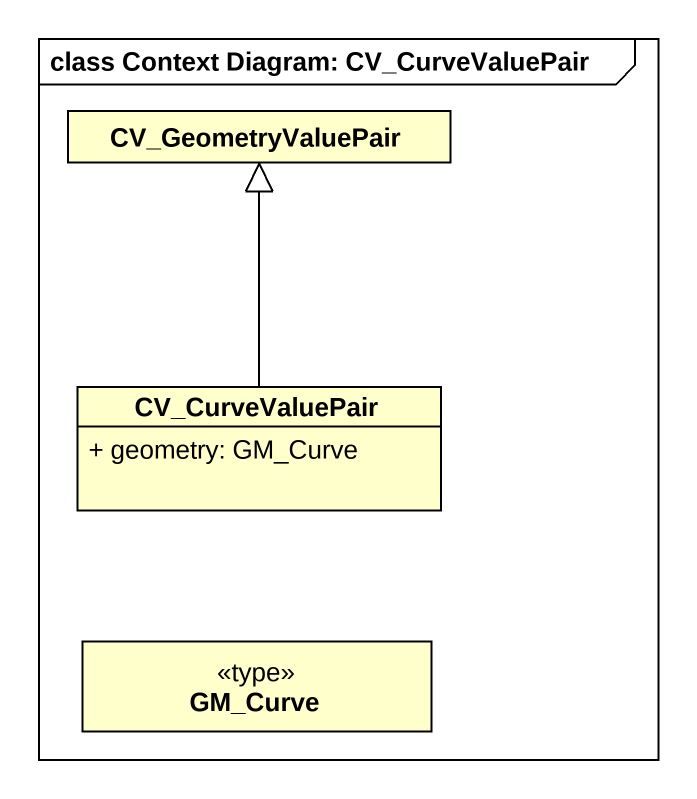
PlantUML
@startuml
mainframe class Context Diagram: CV_CurveValuePair
hide circle
hide empty members
skinparam classAttributeIconSize 0
class CV_GeometryValuePair
class CV_CurveValuePair {
  + geometry: GM_Curve
}
class GM_Curve <<type>>
CV_CurveValuePair -up-|> CV_GeometryValuePair
@enduml
